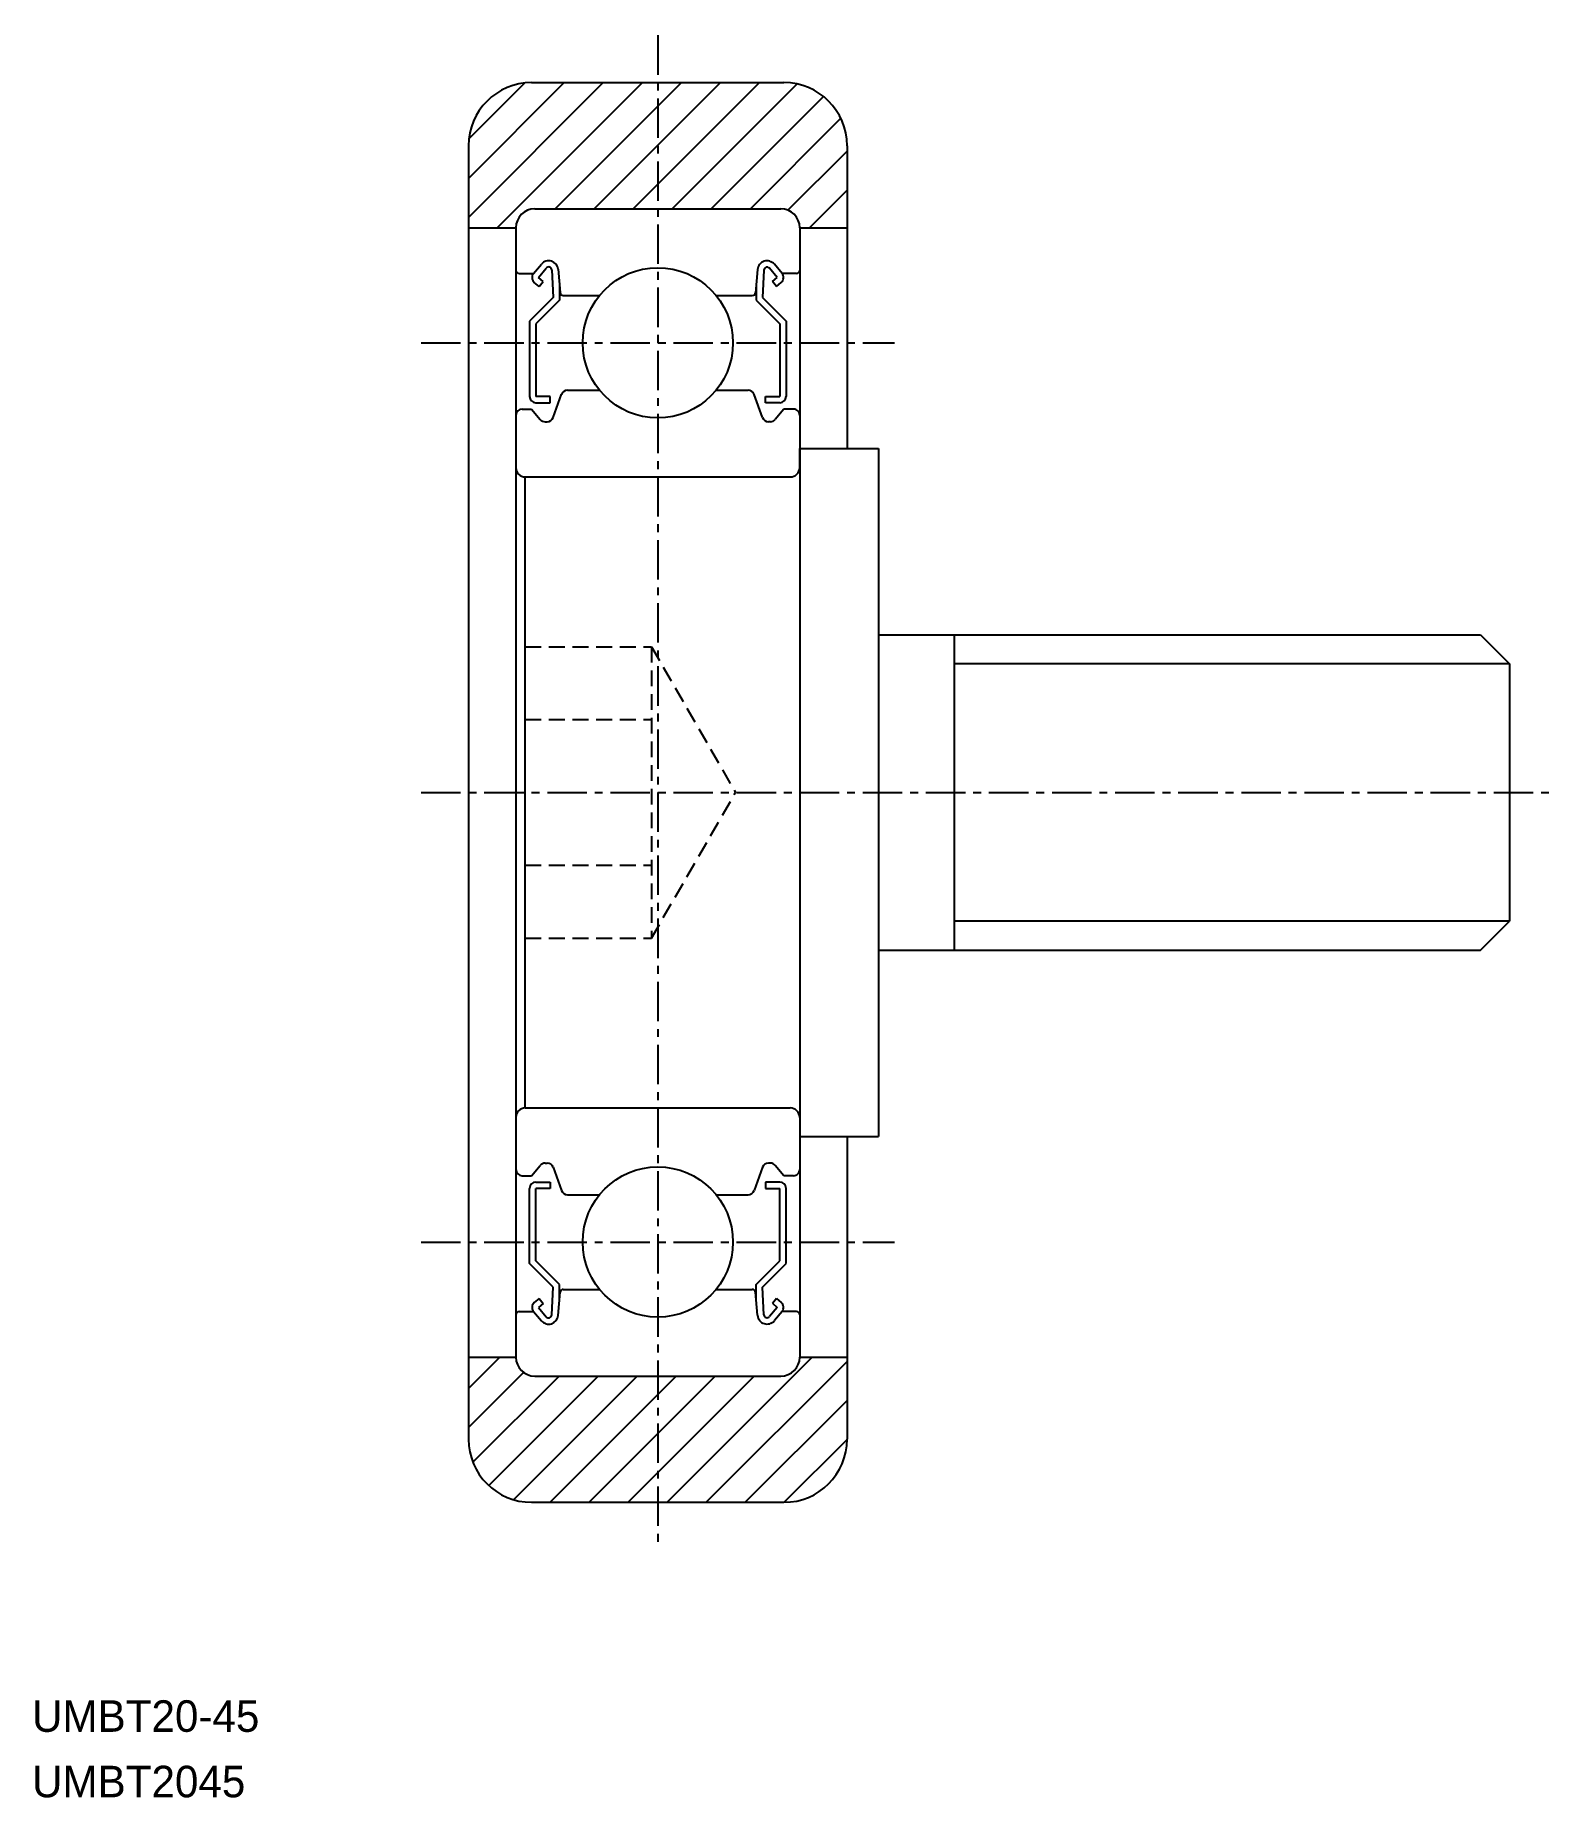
# Model space of a CAD drawing. Extents: x 31.8 to 80.1, y -15.6 to 40.2.
import ezdxf

# ---------------------------------------------------------------- set-up
doc = ezdxf.new("R2010")
doc.units = 0
doc.linetypes.add('CENTER', pattern=[2, 1.25, -0.25, 0.25, -0.25])
doc.linetypes.add('DASHED', pattern=[0.75, 0.5, -0.25])
doc.layers.get('0').update_dxf_attribs({"linetype": 'CONTINUOUS'})
doc.layers.add('CENTER', color=1, linetype='CENTER')

# ---------------------------------------------------------------- blocks, each defined once
blk = doc.blocks.new('*X2')
at = {"color": 0, "linetype": 'CONTINUOUS'}
for p, q in [((45.585, 34.448), (49.857, 38.72)), ((45.585, 35.685), (48.62, 38.72)), ((45.596, 36.934), (47.371, 38.709)), ((46.495, 34.12), (51.095, 38.72)), ((51.585, 35.498), (54.807, 38.72)), ((51.585, 36.735), (53.57, 38.72)), ((51.585, 37.973), (52.332, 38.72)), ((52.045, 34.72), (56.001, 38.677)), ((53.282, 34.72), (56.839, 38.278)), ((48.332, 34.72), (51.585, 37.973)), ((54.519, 34.72), (57.387, 37.588)), ((49.57, 34.72), (51.585, 36.735)), ((55.712, 34.676), (57.585, 36.548)), ((50.807, 34.72), (51.585, 35.498)), ((56.394, 34.12), (57.585, 35.311)), ((45.585, -2.676), (46.58, -1.68)), ((45.585, -3.913), (47.332, -2.165)), ((51.88, -6.28), (56.48, -1.68)), ((53.117, -6.28), (57.585, -1.812)), ((45.723, -5.012), (48.455, -2.28)), ((46.225, -5.747), (49.693, -2.28)), ((47.013, -6.196), (50.93, -2.28)), ((51.585, -5.338), (54.643, -2.28)), ((51.585, -4.1), (53.405, -2.28)), ((51.585, -2.863), (52.168, -2.28)), ((48.168, -6.28), (51.585, -2.863)), ((54.355, -6.28), (57.585, -3.05)), ((49.405, -6.28), (51.585, -4.1)), ((55.592, -6.28), (57.585, -4.287)), ((50.643, -6.28), (51.585, -5.338))]:
    blk.add_line(p, q, dxfattribs=at)

msp = doc.modelspace()

# ---------------------------------------------------------------- linework, layer by layer
at = {"color": 7, "linetype": 'CONTINUOUS'}
for p, q in [((47.585, 38.72), (55.585, 38.72)), ((45.585, 36.72), (45.585, -4.28)), ((57.585, 36.72), (57.585, 27.12)), ((47.685, 34.72), (55.485, 34.72)), ((49.635, 34.72), (49.635, 34.721)), ((51.585, 34.72), (51.585, 34.72)), ((45.585, 34.12), (47.085, 34.12)), ((47.085, 34.12), (47.085, -1.68)), ((56.085, 34.12), (56.085, -1.68)), ((56.085, 34.12), (57.585, 34.12)), ((47.645, 32.67), (47.894, 32.968)), ((55.525, 32.67), (55.28, 32.962)), ((47.185, 32.67), (47.645, 32.67)), ((47.798, 32.541), (48.048, 32.84)), ((47.951, 32.413), (47.798, 32.541)), ((47.823, 32.26), (47.951, 32.413)), ((48.224, 32.78), (48.268, 31.903)), ((48.423, 32.801), (48.488, 32.062)), ((54.746, 32.793), (54.682, 32.061)), ((54.945, 32.776), (54.902, 31.903)), ((55.372, 32.541), (55.127, 32.833)), ((55.219, 32.413), (55.372, 32.541)), ((55.347, 32.26), (55.219, 32.413)), ((55.985, 32.67), (55.525, 32.67)), ((48.268, 31.903), (47.518, 31.153)), ((47.823, 32.26), (47.669, 32.388)), ((48.468, 32.29), (48.468, 31.82)), ((48.587, 31.97), (49.735, 31.97)), ((53.434, 31.97), (54.582, 31.97)), ((54.702, 32.29), (54.702, 31.82)), ((54.902, 31.903), (55.652, 31.153)), ((55.347, 32.26), (55.5, 32.388)), ((48.468, 31.82), (47.718, 31.07)), ((54.702, 31.82), (55.452, 31.07)), ((47.518, 31.153), (47.518, 28.77)), ((47.718, 31.07), (47.718, 28.77)), ((55.452, 31.07), (55.452, 28.77)), ((55.652, 31.153), (55.652, 28.77)), ((48.168, 28.77), (47.718, 28.77)), ((47.718, 28.57), (48.168, 28.57)), ((48.168, 28.57), (48.168, 28.77)), ((48.266, 28.102), (48.535, 28.839)), ((48.723, 28.97), (49.735, 28.97)), ((53.434, 28.97), (54.447, 28.97)), ((54.903, 28.102), (54.635, 28.838)), ((55.002, 28.57), (55.002, 28.77)), ((55.002, 28.77), (55.452, 28.77)), ((55.452, 28.57), (55.002, 28.57)), ((47.285, 28.37), (47.585, 28.37)), ((47.585, 28.37), (47.86, 28.042)), ((48.013, 27.97), (48.078, 27.97)), ((55.156, 27.97), (55.091, 27.97)), ((55.585, 28.37), (55.309, 28.041)), ((55.885, 28.37), (55.585, 28.37)), ((56.085, 26.52), (56.085, 27.12)), ((56.085, 27.12), (58.585, 27.12)), ((58.585, 27.12), (58.585, 5.32)), ((47.385, 26.22), (55.785, 26.22)), ((47.385, 6.22), (47.385, 26.22)), ((58.585, 21.22), (77.665, 21.22)), ((60.985, 21.22), (60.985, 11.22)), ((77.665, 21.22), (78.585, 20.3)), ((78.585, 20.3), (78.585, 12.14)), ((77.665, 11.22), (78.585, 12.14)), ((58.585, 11.22), (77.665, 11.22)), ((47.385, 6.22), (55.785, 6.22)), ((56.085, 5.92), (56.085, 5.32)), ((56.085, 5.32), (58.585, 5.32)), ((57.585, 5.32), (57.585, -4.28)), ((48.013, 4.47), (48.078, 4.47)), ((55.156, 4.47), (55.091, 4.47)), ((47.285, 4.07), (47.585, 4.07)), ((47.585, 4.07), (47.86, 4.399)), ((48.266, 4.339), (48.535, 3.602)), ((54.903, 4.338), (54.635, 3.602)), ((55.585, 4.07), (55.309, 4.399)), ((55.885, 4.07), (55.585, 4.07)), ((47.518, 1.287), (47.518, 3.67)), ((47.718, 3.87), (48.168, 3.87)), ((48.168, 3.67), (47.718, 3.67)), ((47.718, 1.37), (47.718, 3.67)), ((48.168, 3.87), (48.168, 3.67)), ((48.723, 3.47), (49.735, 3.47)), ((53.434, 3.47), (54.447, 3.47)), ((55.452, 3.87), (55.002, 3.87)), ((55.002, 3.87), (55.002, 3.67)), ((55.002, 3.67), (55.452, 3.67)), ((55.452, 1.37), (55.452, 3.67)), ((55.652, 1.287), (55.652, 3.67)), ((48.268, 0.537), (47.518, 1.287)), ((48.468, 0.62), (47.718, 1.37)), ((54.702, 0.62), (55.452, 1.37)), ((54.902, 0.537), (55.652, 1.287)), ((48.468, 0.15), (48.468, 0.62)), ((54.702, 0.15), (54.702, 0.62)), ((47.823, 0.18), (47.669, 0.052)), ((47.951, 0.027), (47.798, -0.101)), ((47.823, 0.18), (47.951, 0.027)), ((48.224, -0.34), (48.268, 0.537)), ((48.423, -0.36), (48.488, 0.379)), ((48.587, 0.47), (49.735, 0.47)), ((53.434, 0.47), (54.582, 0.47)), ((54.746, -0.353), (54.682, 0.379)), ((54.945, -0.335), (54.902, 0.537)), ((55.347, 0.18), (55.219, 0.027)), ((55.219, 0.028), (55.372, -0.101)), ((55.347, 0.18), (55.5, 0.052)), ((47.185, -0.23), (47.645, -0.23)), ((47.645, -0.23), (47.894, -0.527)), ((47.798, -0.101), (48.048, -0.399)), ((55.372, -0.101), (55.127, -0.392)), ((55.525, -0.23), (55.28, -0.521)), ((55.985, -0.23), (55.525, -0.23)), ((45.585, -1.68), (47.085, -1.68)), ((56.085, -1.68), (57.585, -1.68)), ((47.685, -2.28), (55.485, -2.28)), ((47.585, -6.28), (55.585, -6.28))]:
    msp.add_line(p, q, dxfattribs=at)
at = {"color": 3, "linetype": 'DASHED'}
for p, q in [((47.385, 20.839), (51.385, 20.839)), ((51.385, 20.839), (51.385, 11.602)), ((51.385, 20.839), (54.051, 16.22)), ((47.385, 18.53), (51.385, 18.53)), ((51.385, 11.602), (54.051, 16.22)), ((47.385, 13.911), (51.385, 13.911)), ((47.385, 11.602), (51.385, 11.602))]:
    msp.add_line(p, q, dxfattribs=at)
at = {"color": 3, "linetype": 'CONTINUOUS'}
for p, q in [((78.585, 20.3), (60.985, 20.3)), ((78.585, 12.14), (60.985, 12.14))]:
    msp.add_line(p, q, dxfattribs=at)
at = {"color": 7, "linetype": 'CONTINUOUS'}
for centre in [(51.585, 30.47), (51.585, 1.97)]:
    msp.add_circle(centre, 2.381, dxfattribs=at)
for centre, radius, start, end in [((47.585, 36.72), 2, 90, 180), ((55.585, 36.72), 2, 0, 90), ((47.685, 34.12), 0.6, 90, 180), ((55.485, 34.12), 0.6, 0, 90), ((48.124, 32.775), 0.3, 4.9967, 140.001), ((55.048, 32.767), 0.303, 40.0459, 175.0792), ((47.185, 32.77), 0.1, 180, 270), ((47.798, 32.542), 0.2, 140.001, 230.0801), ((48.124, 32.775), 0.1, 2.8199, 140.0012), ((55.048, 32.767), 0.103, 39.874, 175.0048), ((55.372, 32.541), 0.2, 309.9138, 40.1318), ((55.985, 32.77), 0.1, 269.9995, 359.9913), ((48.587, 32.07), 0.1, 184.9967, 269.9995), ((54.582, 32.07), 0.1, 269.9995, 354.8557), ((47.718, 28.77), 0.2, 180, 270), ((48.723, 28.77), 0.2, 90, 159.9919), ((54.447, 28.77), 0.2, 19.8845, 90.0002), ((55.452, 28.77), 0.2, 269.9998, 359.9956), ((47.285, 28.17), 0.2, 90, 180), ((48.013, 28.17), 0.2, 219.9921, 270), ((48.078, 28.17), 0.2, 270, 339.9919), ((55.091, 28.17), 0.2, 199.8883, 269.9998), ((55.156, 28.17), 0.2, 269.9998, 319.8616), ((55.885, 28.17), 0.2, 359.9956, 90.0002), ((47.385, 26.52), 0.3, 180, 270), ((55.785, 26.52), 0.3, 270, 0), ((47.385, 5.92), 0.3, 90, 180), ((55.785, 5.92), 0.3, 0, 90), ((48.013, 4.27), 0.2, 90, 140.0079), ((48.078, 4.27), 0.2, 20.0081, 90), ((55.091, 4.27), 0.2, 90.0002, 160.1117), ((55.156, 4.27), 0.2, 40.1384, 90.0002), ((47.285, 4.27), 0.2, 180, 270), ((55.885, 4.27), 0.2, 269.9998, 0.0044), ((47.718, 3.67), 0.2, 90, 180), ((48.723, 3.67), 0.2, 200.0081, 270), ((54.447, 3.67), 0.2, 269.9998, 340.1155), ((55.452, 3.67), 0.2, 0.0044, 90.0002), ((47.798, -0.101), 0.2, 129.9199, 219.999), ((48.587, 0.37), 0.1, 90.0005, 175.0033), ((54.582, 0.37), 0.1, 5.1443, 90.0005), ((55.372, -0.101), 0.2, 319.8682, 50.0862), ((47.185, -0.33), 0.1, 90, 180), ((48.124, -0.334), 0.3, 219.999, 355.0033), ((48.124, -0.335), 0.1, 219.9988, 357.1801), ((55.048, -0.327), 0.303, 184.9208, 319.9541), ((55.048, -0.327), 0.103, 184.9952, 320.126), ((55.985, -0.33), 0.1, 0.0087, 90.0005), ((47.685, -1.68), 0.6, 180, 270), ((55.485, -1.68), 0.6, 270, 0), ((47.585, -4.28), 2, 180, 270), ((55.585, -4.28), 2, 270, 0)]:
    msp.add_arc(centre, radius, start, end, dxfattribs=at)
at = {"layer": 'CENTER', "color": 1, "linetype": 'CENTER'}
for p, q in [((51.585, 40.22), (51.585, -7.78)), ((44.085, 30.47), (59.085, 30.47)), ((44.085, 16.22), (80.085, 16.22)), ((44.085, 1.97), (59.085, 1.97))]:
    msp.add_line(p, q, dxfattribs=at)

# ---------------------------------------------------------------- block references
at = {"color": 7, "linetype": 'CONTINUOUS'}
msp.add_blockref('*X2', (0, 0), dxfattribs=at)

# ---------------------------------------------------------------- texts
for s, p in [('UMBT20-45', (31.745, -13.555)), ('UMBT2045', (31.745, -15.63))]:
    msp.add_text(s, height=1, dxfattribs=at).set_placement(p)

doc.saveas('drawing.dxf')
